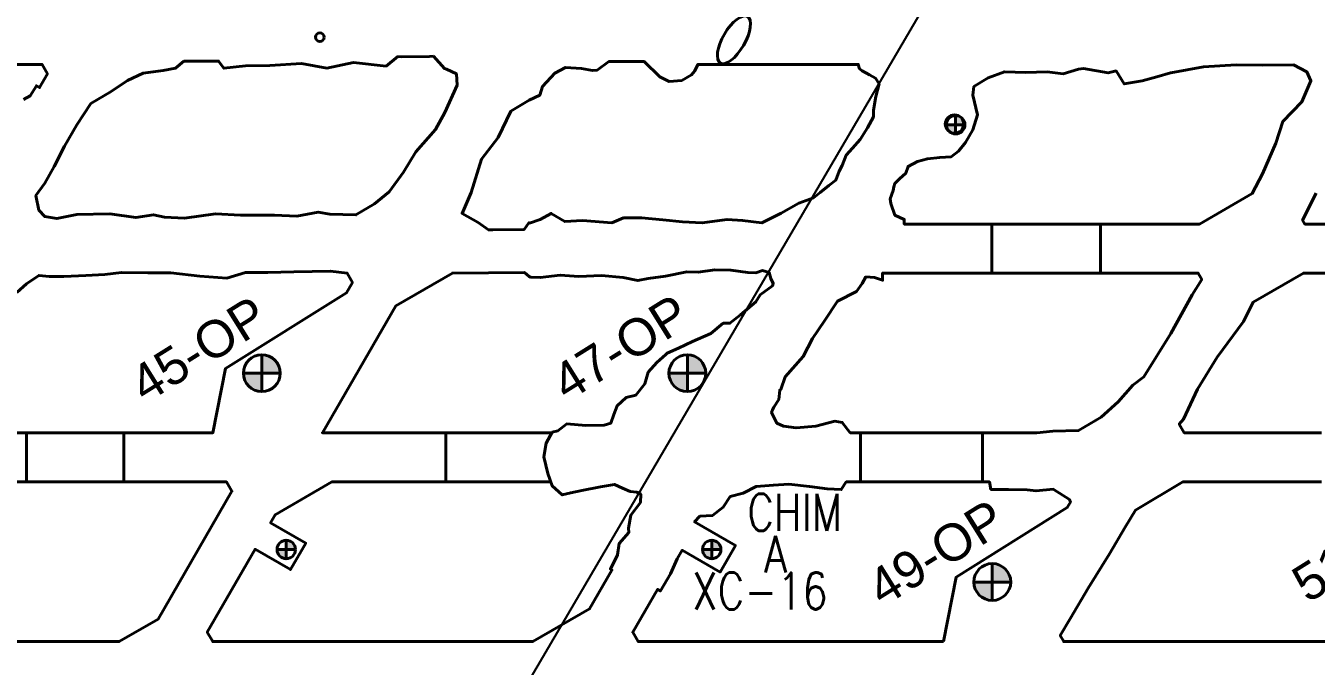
# Model space of a CAD drawing. Header units: millimetres. Extents: x -28 to 1943, y -5245 to 2752.
# Drawn here: x 1528 to 1633.1, y 169.7 to 221.9 of the extents above; entities that cross this region are included whole.
import ezdxf

# ---------------------------------------------------------------- set-up
doc = ezdxf.new("R2010")
doc.units = ezdxf.units.MM
doc.linetypes.add('DASHEDX2', pattern=[1.5, 1, -0.5])
doc.layers.add('167', color=10, linetype='Continuous')
doc.styles.add('1-1500', font='romans.shx', dxfattribs={"width": 0.8, "height": 3.75})
doc.styles.add('DG-T1-473 TO 560$0$Standard', font='arial.ttf')

msp = doc.modelspace()

# ---------------------------------------------------------------- hatches: boundary and pattern name
at = {"lineweight": 40}
h = msp.add_hatch(color=3, dxfattribs=at)
h.paths.add_polyline_path([(1604.481, 213.829, 0.4142136), (1603.731, 214.579), (1603.731, 213.829)])
h.paths.add_polyline_path([(1602.981, 213.829, 0.4142136), (1603.731, 213.079), (1603.731, 213.829)])
h = msp.add_hatch(color=3, dxfattribs=at)
h.paths.add_polyline_path([(1604.481, 213.829, 0.4142136), (1603.731, 214.579), (1603.731, 213.829)])
h.paths.add_polyline_path([(1602.981, 213.829, 0.4142136), (1603.731, 213.079), (1603.731, 213.829)])
at = {"linetype": 'Continuous', "lineweight": 40}
h = msp.add_hatch(color=7, dxfattribs=at)
h.paths.add_polyline_path([(1548.748, 193.601, 0.4142136), (1547.248, 195.101), (1547.248, 193.601)])
h.paths.add_polyline_path([(1547.248, 193.601), (1545.748, 193.601, 0.4142136), (1547.248, 192.101)])
at = {"lineweight": 40}
h = msp.add_hatch(color=256, dxfattribs=at)
h.paths.add_polyline_path([(1583.389, 193.601, 0.4142136), (1581.889, 195.101), (1581.889, 193.601)])
h.paths.add_polyline_path([(1581.889, 193.601), (1580.389, 193.601, 0.4142136), (1581.889, 192.101)])
h = msp.add_hatch(color=256, dxfattribs=at)
h.paths.add_polyline_path([(1583.389, 193.601, 0.4142136), (1581.889, 195.101), (1581.889, 193.601)])
h.paths.add_polyline_path([(1581.889, 193.601), (1580.389, 193.601, 0.4142136), (1581.889, 192.101)])
h = msp.add_hatch(color=256, dxfattribs=at)
h.paths.add_polyline_path([(1583.389, 193.601, 0.4142136), (1581.889, 195.101), (1581.889, 193.601)])
h.paths.add_polyline_path([(1581.889, 193.601), (1580.389, 193.601, 0.4142136), (1581.889, 192.101)])
h = msp.add_hatch(color=3, dxfattribs=at)
h.paths.add_polyline_path([(1549.988, 179.248, 0.4142136), (1549.238, 179.998), (1549.238, 179.248)])
h.paths.add_polyline_path([(1548.488, 179.248, 0.4142136), (1549.238, 178.498), (1549.238, 179.248)])
h = msp.add_hatch(color=3, dxfattribs=at)
h.paths.add_polyline_path([(1549.988, 179.248, 0.4142136), (1549.238, 179.998), (1549.238, 179.248)])
h.paths.add_polyline_path([(1548.488, 179.248, 0.4142136), (1549.238, 178.498), (1549.238, 179.248)])
h = msp.add_hatch(color=3, dxfattribs=at)
h.paths.add_polyline_path([(1584.629, 179.248, 0.4142136), (1583.879, 179.998), (1583.879, 179.248)])
h.paths.add_polyline_path([(1583.129, 179.248, 0.4142136), (1583.879, 178.498), (1583.879, 179.248)])
h = msp.add_hatch(color=3, dxfattribs=at)
h.paths.add_polyline_path([(1584.629, 179.248, 0.4142136), (1583.879, 179.998), (1583.879, 179.248)])
h.paths.add_polyline_path([(1583.129, 179.248, 0.4142136), (1583.879, 178.498), (1583.879, 179.248)])
h = msp.add_hatch(color=256, dxfattribs=at)
h.paths.add_polyline_path([(1608.215, 176.601, 0.4142136), (1606.715, 178.101), (1606.715, 176.601)])
h.paths.add_polyline_path([(1606.715, 176.601), (1605.215, 176.601, 0.4142136), (1606.715, 175.101)])
h = msp.add_hatch(color=256, dxfattribs=at)
h.paths.add_polyline_path([(1608.215, 176.601, 0.4142136), (1606.715, 178.101), (1606.715, 176.601)])
h.paths.add_polyline_path([(1606.715, 176.601), (1605.215, 176.601, 0.4142136), (1606.715, 175.101)])
h = msp.add_hatch(color=256, dxfattribs=at)
h.paths.add_polyline_path([(1608.215, 176.601, 0.4142136), (1606.715, 178.101), (1606.715, 176.601)])
h.paths.add_polyline_path([(1606.715, 176.601), (1605.215, 176.601, 0.4142136), (1606.715, 175.101)])

# ---------------------------------------------------------------- linework, layer by layer
at = {"color": 3, "lineweight": 40}
for p, q in [((1603.731, 213.079), (1603.731, 214.579)), ((1603.731, 213.079), (1603.731, 214.579)), ((1602.981, 213.829), (1604.481, 213.829)), ((1602.981, 213.829), (1604.481, 213.829)), ((1549.238, 178.498), (1549.238, 179.998)), ((1549.238, 178.498), (1549.238, 179.998)), ((1583.879, 178.498), (1583.879, 179.998)), ((1583.879, 178.498), (1583.879, 179.998)), ((1548.488, 179.248), (1549.988, 179.248)), ((1548.488, 179.248), (1549.988, 179.248)), ((1583.129, 179.248), (1584.629, 179.248)), ((1583.129, 179.248), (1584.629, 179.248))]:
    msp.add_line(p, q, dxfattribs=at)
at = {"lineweight": 40, "ltscale": 5}
for p, q in [((1606.18, 205.748), (1615.522, 205.748)), ((1606.18, 205.748), (1615.522, 205.748)), ((1606.18, 201.748), (1615.522, 201.748)), ((1606.18, 201.748), (1615.522, 201.748)), ((1528.082, 188.748), (1536.029, 188.748)), ((1528.082, 188.748), (1536.029, 188.748)), ((1562.229, 188.748), (1570.863, 188.748)), ((1562.229, 188.748), (1570.863, 188.748)), ((1595.978, 188.748), (1605.907, 188.748)), ((1595.978, 188.748), (1605.907, 188.748)), ((1528.082, 184.748), (1536.029, 184.748)), ((1528.082, 184.748), (1536.029, 184.748)), ((1562.229, 184.748), (1570.779, 184.748)), ((1562.229, 184.748), (1570.779, 184.748)), ((1595.978, 184.748), (1605.907, 184.748)), ((1595.978, 184.748), (1605.907, 184.748))]:
    msp.add_line(p, q, dxfattribs=at)
at = {"color": 7, "linetype": 'Continuous', "lineweight": 40}
for p, q in [((1547.248, 192.101), (1547.248, 195.101)), ((1547.248, 192.101), (1547.248, 195.101)), ((1545.748, 193.601), (1548.748, 193.601)), ((1545.748, 193.601), (1548.748, 193.601))]:
    msp.add_line(p, q, dxfattribs=at)
at = {"color": 7, "lineweight": 40}
for p, q in [((1581.889, 192.101), (1581.889, 195.101)), ((1581.889, 192.101), (1581.889, 195.101)), ((1581.889, 192.101), (1581.889, 195.101)), ((1581.889, 192.101), (1581.889, 195.101)), ((1580.389, 193.601), (1583.389, 193.601)), ((1580.389, 193.601), (1583.389, 193.601)), ((1580.389, 193.601), (1583.389, 193.601)), ((1580.389, 193.601), (1583.389, 193.601)), ((1606.715, 175.101), (1606.715, 178.101)), ((1606.715, 175.101), (1606.715, 178.101)), ((1605.215, 176.601), (1608.215, 176.601)), ((1605.215, 176.601), (1608.215, 176.601))]:
    msp.add_line(p, q, dxfattribs=at)
at = {"color": 252, "linetype": 'DASHEDX2', "lineweight": 15, "ltscale": 2}
msp.add_lwpolyline([(1733.274, 305.715, -0.0000028), (1749.742, 297.605), (1750.366, 298.769), (1751.6, 298.108), (1750.998, 296.986, -0.0000018), (1761.824, 291.654, -0.1479161), (1769.017, 284.934), (1770.182, 285.547), (1770.834, 284.309), (1769.669, 283.695, -0.2291375), (1769.563, 268.892, -0.0000007), (1767.884, 265.483), (1769.055, 264.906), (1768.437, 263.65), (1767.266, 264.227, -0.0000021), (1761.619, 252.762)], format="xyb", dxfattribs=at)
at = {"lineweight": 40}
for points in [[(1523.056, 218.748), (1529.362, 218.748), (1529.802, 217.985), (1529.154, 216.862), (1528.901, 217.009), (1528.398, 216.171), (1527.856, 215.895)], [(1523.056, 218.748), (1529.362, 218.748), (1529.802, 217.985), (1529.154, 216.862), (1528.901, 217.009), (1528.398, 216.171), (1527.856, 215.895)], [(1571.928, 205.945), (1570.806, 206.606), (1569.911, 206.127), (1569.035, 205.826), (1568.986, 205.849), (1568.61, 205.304), (1566.064, 205.285), (1565.716, 205.272), (1564.86, 205.868), (1563.55, 206.612), (1564.278, 208.314), (1565.135, 211.041), (1566.487, 212.8), (1567.526, 214.933), (1569.004, 215.836), (1569.87, 216.239), (1570.106, 216.951), (1571.113, 218.037), (1571.98, 218.496), (1573.267, 218.423), (1574.165, 218.24), (1574.56, 218.287), (1575.496, 218.978), (1575.839, 218.987), (1578.08, 218.983), (1578.386, 218.976), (1579.652, 217.741), (1580.401, 217.345), (1581.454, 217.436), (1582.216, 217.889), (1582.512, 218.229), (1582.754, 218.748), (1595.808, 218.748), (1595.908, 218.385), (1596.114, 218.211), (1596.727, 217.892), (1597.217, 217.622), (1597.505, 217.152), (1597.236, 216.126), (1597.041, 215.017), (1597.036, 214.466), (1596.544, 213.588), (1595.951, 212.642), (1595.339, 211.912), (1594.829, 211.351), (1594.487, 210.518), (1594.241, 210.064), (1593.978, 209.322), (1593.414, 208.894), (1592.703, 208.301), (1592.15, 207.888), (1590.966, 207.454), (1589.537, 206.638), (1587.966, 205.838), (1586.389, 206.038), (1585.136, 206.124), (1583.107, 205.846), (1581.491, 205.935), (1579.888, 206.092), (1578.16, 206.263), (1576.684, 206.246), (1575.755, 205.845), (1573.342, 206.038), (1571.929, 205.944), (1571.927, 205.945)], [(1571.928, 205.945), (1570.806, 206.606), (1569.911, 206.127), (1569.035, 205.826), (1568.986, 205.849), (1568.61, 205.304), (1566.064, 205.285), (1565.716, 205.272), (1564.86, 205.868), (1563.55, 206.612), (1564.278, 208.314), (1565.135, 211.041), (1566.487, 212.8), (1567.526, 214.933), (1569.004, 215.836), (1569.87, 216.239), (1570.106, 216.951), (1571.113, 218.037), (1571.98, 218.496), (1573.267, 218.423), (1574.165, 218.24), (1574.56, 218.287), (1575.496, 218.978), (1575.839, 218.987), (1578.08, 218.983), (1578.386, 218.976), (1579.652, 217.741), (1580.401, 217.345), (1581.454, 217.436), (1582.216, 217.889), (1582.512, 218.229), (1582.754, 218.748), (1595.808, 218.748), (1595.908, 218.385), (1596.114, 218.211), (1596.727, 217.892), (1597.217, 217.622), (1597.505, 217.152), (1597.236, 216.126), (1597.041, 215.017), (1597.036, 214.466), (1596.544, 213.588), (1595.951, 212.642), (1595.339, 211.912), (1594.829, 211.351), (1594.487, 210.518), (1594.241, 210.064), (1593.978, 209.322), (1593.414, 208.894), (1592.703, 208.301), (1592.15, 207.888), (1590.966, 207.454), (1589.537, 206.638), (1587.966, 205.838), (1586.389, 206.038), (1585.136, 206.124), (1583.107, 205.846), (1581.491, 205.935), (1579.888, 206.092), (1578.16, 206.263), (1576.684, 206.246), (1575.755, 205.845), (1573.342, 206.038), (1571.929, 205.944), (1571.927, 205.945)], [(1602.741, 171.748), (1602.741, 171.748), (1602.741, 171.748), (1603.761, 176.996), (1612.821, 182.658), (1613.079, 183.105), (1612.999, 183.309), (1611.657, 184.154), (1610.274, 184.015), (1609.566, 184.097), (1608.03, 184.146), (1606.599, 184.134), (1606.48, 184.748), (1605.907, 184.748), (1605.907, 188.748), (1610.348, 188.748), (1611.649, 188.882), (1613.731, 188.924), (1615.584, 190.017), (1616.952, 191.275), (1618.167, 192.623), (1619.053, 193.31), (1621.245, 196.837), (1622.98, 199.99), (1623.766, 201.235), (1623.47, 201.748), (1615.522, 201.748), (1615.522, 205.748), (1623.579, 205.748), (1627.875, 208.228), (1628.711, 209.825), (1629.799, 212.33), (1630.367, 214.099), (1631.909, 215.699), (1632.657, 217.403), (1632.316, 218.142), (1631.242, 218.701), (1628.743, 218.694), (1626.572, 218.704), (1623.903, 218.539), (1621.238, 218.07), (1621.234, 218.069), (1620.101, 217.726), (1618.909, 217.407), (1617.461, 217.151), (1616.786, 218.209), (1616.15, 218.045), (1614.126, 218.401), (1613.719, 218.353), (1612.491, 217.98), (1611.18, 218.129), (1609.448, 218.095), (1607.698, 218.149), (1606.377, 217.656), (1605.225, 216.938), (1605.133, 216.23), (1605.517, 214.639), (1605.137, 213.429), (1604.54, 212.373), (1603.958, 211.679), (1603.359, 211.221), (1602.441, 211.172), (1601.432, 211.064), (1600.634, 210.846), (1599.862, 210.436), (1599.679, 209.892), (1599.157, 209.436), (1598.77, 209.043), (1598.698, 208.762), (1598.656, 208.464), (1598.401, 207.804), (1598.449, 207.431), (1598.789, 206.479), (1599.549, 206.12), (1599.549, 205.748), (1606.68, 205.748), (1606.68, 201.748), (1597.789, 201.748), (1597.789, 201.173), (1597.113, 201.394), (1596.425, 201.442), (1596.118, 200.895), (1595.65, 200.262), (1594.107, 199.454), (1593.053, 197.862), (1592.074, 196.419), (1591.331, 194.95), (1589.859, 193.298), (1589.493, 192.275), (1589.409, 192.229), (1589.337, 191.462), (1588.938, 190.838), (1588.814, 190.625), (1588.745, 190.402), (1589.178, 189.525), (1589.719, 189.285), (1590.752, 189.159), (1592.336, 189.295), (1593.886, 189.69), (1594.506, 189.594), (1595.156, 188.748), (1595.978, 188.748), (1595.978, 184.748), (1594.831, 184.748), (1594.413, 184.132), (1593.27, 184.187), (1591.833, 184.382), (1590.141, 184.563), (1588.893, 184.494), (1587.482, 184.378), (1586.438, 183.841), (1585.383, 183.557), (1584.81, 182.686), (1583.937, 182.007), (1582.912, 181.95), (1582.483, 181.497), (1585.808, 179.578), (1584.558, 177.413), (1581.472, 179.194), (1581.058, 178.484), (1580.512, 177.257), (1579.694, 175.873), (1579.466, 176.005), (1577.449, 172.511), (1577.889, 171.748), (1602.741, 171.748)], [(1602.741, 171.748), (1602.741, 171.748), (1602.741, 171.748), (1603.761, 176.996), (1612.821, 182.658), (1613.079, 183.105), (1612.999, 183.309), (1611.657, 184.154), (1610.274, 184.015), (1609.566, 184.097), (1608.03, 184.146), (1606.599, 184.134), (1606.48, 184.748), (1605.907, 184.748), (1605.907, 188.748), (1610.348, 188.748), (1611.649, 188.882), (1613.731, 188.924), (1615.584, 190.017), (1616.952, 191.275), (1618.167, 192.623), (1619.053, 193.31), (1621.245, 196.837), (1622.98, 199.99), (1623.766, 201.235), (1623.47, 201.748), (1615.522, 201.748), (1615.522, 205.748), (1623.579, 205.748), (1627.875, 208.228), (1628.711, 209.825), (1629.799, 212.33), (1630.367, 214.099), (1631.909, 215.699), (1632.657, 217.403), (1632.316, 218.142), (1631.242, 218.701), (1628.743, 218.694), (1626.572, 218.704), (1623.903, 218.539), (1621.238, 218.07), (1621.234, 218.069), (1620.101, 217.726), (1618.909, 217.407), (1617.461, 217.151), (1616.786, 218.209), (1616.15, 218.045), (1614.126, 218.401), (1613.719, 218.353), (1612.491, 217.98), (1611.18, 218.129), (1609.448, 218.095), (1607.698, 218.149), (1606.377, 217.656), (1605.225, 216.938), (1605.133, 216.23), (1605.517, 214.639), (1605.137, 213.429), (1604.54, 212.373), (1603.958, 211.679), (1603.359, 211.221), (1602.441, 211.172), (1601.432, 211.064), (1600.634, 210.846), (1599.862, 210.436), (1599.679, 209.892), (1599.157, 209.436), (1598.77, 209.043), (1598.698, 208.762), (1598.656, 208.464), (1598.401, 207.804), (1598.449, 207.431), (1598.789, 206.479), (1599.549, 206.12), (1599.549, 205.748), (1606.68, 205.748), (1606.68, 201.748), (1597.789, 201.748), (1597.789, 201.173), (1597.113, 201.394), (1596.425, 201.442), (1596.118, 200.895), (1595.65, 200.262), (1594.107, 199.454), (1593.053, 197.862), (1592.074, 196.419), (1591.331, 194.95), (1589.859, 193.298), (1589.493, 192.275), (1589.409, 192.229), (1589.337, 191.462), (1588.938, 190.838), (1588.814, 190.625), (1588.745, 190.402), (1589.178, 189.525), (1589.719, 189.285), (1590.752, 189.159), (1592.336, 189.295), (1593.886, 189.69), (1594.506, 189.594), (1595.156, 188.748), (1595.978, 188.748), (1595.978, 184.748), (1594.831, 184.748), (1594.413, 184.132), (1593.27, 184.187), (1591.833, 184.382), (1590.141, 184.563), (1588.893, 184.494), (1587.482, 184.378), (1586.438, 183.841), (1585.383, 183.557), (1584.81, 182.686), (1583.937, 182.007), (1582.912, 181.95), (1582.483, 181.497), (1585.808, 179.578), (1584.558, 177.413), (1581.472, 179.194), (1581.058, 178.484), (1580.512, 177.257), (1579.694, 175.873), (1579.466, 176.005), (1577.449, 172.511), (1577.889, 171.748), (1602.741, 171.748)], [(1641.322, 205.748), (1632.16, 205.748), (1631.972, 206.075), (1633.082, 208.262)], [(1641.322, 205.748), (1632.16, 205.748), (1631.972, 206.075), (1633.082, 208.262)], [(1525.012, 171.748), (1535.626, 171.748), (1538.809, 173.586), (1544.813, 183.985), (1544.373, 184.748), (1536.029, 184.748), (1536.029, 188.748), (1543.274, 188.748), (1544.294, 193.996), (1554.148, 200.154), (1554.628, 200.985), (1554.188, 201.748), (1552.841, 201.917), (1549.868, 201.867), (1547.74, 201.796), (1545.922, 201.796), (1544.396, 201.35), (1542.205, 201.499), (1539.854, 201.767), (1537.976, 201.767), (1535.817, 201.802), (1534.483, 201.645), (1532.921, 201.554), (1531.143, 201.473), (1529.954, 201.473), (1529.103, 201.564), (1528.084, 200.888), (1527.295, 200.176)], [(1525.012, 171.748), (1535.626, 171.748), (1538.809, 173.586), (1544.813, 183.985), (1544.373, 184.748), (1536.029, 184.748), (1536.029, 188.748), (1543.274, 188.748), (1544.294, 193.996), (1554.148, 200.154), (1554.628, 200.985), (1554.188, 201.748), (1552.841, 201.917), (1549.868, 201.867), (1547.74, 201.796), (1545.922, 201.796), (1544.396, 201.35), (1542.205, 201.499), (1539.854, 201.767), (1537.976, 201.767), (1535.817, 201.802), (1534.483, 201.645), (1532.921, 201.554), (1531.143, 201.473), (1529.954, 201.473), (1529.103, 201.564), (1528.084, 200.888), (1527.295, 200.176)], [(1633.507, 188.748), (1622.345, 188.748), (1621.937, 189.456), (1621.938, 189.458), (1622.278, 189.871), (1623.42, 192.289), (1625.034, 194.895), (1627.166, 197.809), (1627.962, 199.387), (1632.051, 201.748), (1641.322, 201.748)], [(1633.507, 188.748), (1622.345, 188.748), (1621.937, 189.456), (1621.938, 189.458), (1622.278, 189.871), (1623.42, 192.289), (1625.034, 194.895), (1627.166, 197.809), (1627.962, 199.387), (1632.051, 201.748), (1641.322, 201.748)], [(1518.422, 188.748), (1528.082, 188.748), (1528.082, 184.748), (1518.313, 184.748)], [(1518.422, 188.748), (1528.082, 188.748), (1528.082, 184.748), (1518.313, 184.748)], [(1637.382, 171.748), (1612.53, 171.748), (1612.53, 171.748), (1612.53, 171.748), (1612.246, 172.24), (1613.076, 173.648), (1614.531, 176.098), (1616.261, 178.897), (1617.533, 181.06), (1618.36, 182.449), (1622.236, 184.748), (1633.507, 184.748)], [(1637.382, 171.748), (1612.53, 171.748), (1612.53, 171.748), (1612.53, 171.748), (1612.246, 172.24), (1613.076, 173.648), (1614.531, 176.098), (1616.261, 178.897), (1617.533, 181.06), (1618.36, 182.449), (1622.236, 184.748), (1633.507, 184.748)]]:
    msp.add_lwpolyline(points, dxfattribs=at)
for points in [[(1561.216, 219.401), (1562.118, 218.401), (1562.294, 218.355), (1563.097, 217.974), (1563.149, 217.066), (1562.152, 214.83), (1561.399, 213.454), (1559.786, 211.629), (1558.787, 209.972), (1557.62, 208.369), (1556.416, 207.403), (1554.916, 206.49), (1552.782, 206.563), (1551.831, 206.713), (1550.111, 206.384), (1548.27, 206.461), (1545.511, 206.474), (1543.472, 206.587), (1540.966, 206.212), (1539.333, 206.309), (1538.438, 206.505), (1536.981, 206.266), (1534.872, 206.575), (1532.196, 206.526), (1530.572, 206.195), (1529.585, 206.36), (1529.097, 206.884), (1528.86, 208.07), (1529.592, 209.064), (1530.347, 210.443), (1531.173, 212.084), (1532.18, 213.831), (1533.325, 215.551), (1534.972, 216.543), (1536.304, 217.422), (1537.58, 218.017), (1539.223, 218.234), (1540.231, 218.426), (1540.904, 218.999), (1541.181, 218.999), (1543.433, 219.005), (1543.729, 219.018), (1544.158, 218.424), (1545.928, 218.627), (1547.893, 218.657), (1550.471, 218.818), (1552.542, 218.442), (1554.7, 218.889), (1557.361, 218.604), (1558.322, 219.378), (1558.656, 219.37), (1560.896, 219.394)], [(1561.216, 219.401), (1562.118, 218.401), (1562.294, 218.355), (1563.097, 217.974), (1563.149, 217.066), (1562.152, 214.83), (1561.399, 213.454), (1559.786, 211.629), (1558.787, 209.972), (1557.62, 208.369), (1556.416, 207.403), (1554.916, 206.49), (1552.782, 206.563), (1551.831, 206.713), (1550.111, 206.384), (1548.27, 206.461), (1545.511, 206.474), (1543.472, 206.587), (1540.966, 206.212), (1539.333, 206.309), (1538.438, 206.505), (1536.981, 206.266), (1534.872, 206.575), (1532.196, 206.526), (1530.572, 206.195), (1529.585, 206.36), (1529.097, 206.884), (1528.86, 208.07), (1529.592, 209.064), (1530.347, 210.443), (1531.173, 212.084), (1532.18, 213.831), (1533.325, 215.551), (1534.972, 216.543), (1536.304, 217.422), (1537.58, 218.017), (1539.223, 218.234), (1540.231, 218.426), (1540.904, 218.999), (1541.181, 218.999), (1543.433, 219.005), (1543.729, 219.018), (1544.158, 218.424), (1545.928, 218.627), (1547.893, 218.657), (1550.471, 218.818), (1552.542, 218.442), (1554.7, 218.889), (1557.361, 218.604), (1558.322, 219.378), (1558.656, 219.37), (1560.896, 219.394)], [(1562.229, 184.748), (1552.954, 184.748), (1548.332, 182.08), (1547.957, 181.431), (1550.822, 179.777), (1549.572, 177.612), (1546.707, 179.266), (1542.808, 172.511), (1543.248, 171.748), (1569.308, 171.748), (1573.93, 174.416), (1575.755, 177.578), (1575.633, 177.649), (1576.198, 178.822), (1576.353, 179.745), (1577.135, 180.645), (1577.1, 180.996), (1577.298, 182.054), (1578.068, 183.064), (1578.091, 183.744), (1577.787, 183.907), (1577.236, 183.976), (1576.608, 184.255), (1575.952, 184.553), (1574.813, 184.358), (1573.302, 184.059), (1572.396, 183.867), (1571.712, 183.69), (1570.888, 184.435), (1570.543, 185.43), (1570.21, 186.801), (1570.386, 187.912), (1570.892, 188.8), (1571.334, 188.917), (1572.079, 189.473), (1573.639, 189.352), (1575.127, 189.366), (1575.664, 189.535), (1575.913, 190.231), (1576.173, 190.952), (1576.912, 191.631), (1577.698, 191.814), (1578.436, 192.742), (1578.701, 193.684), (1579.399, 194.472), (1580.131, 195.121), (1580.247, 195.227), (1581.182, 195.643), (1582.314, 196.178), (1583.799, 196.844), (1584.808, 197.674), (1585.354, 197.674), (1586.224, 198.35), (1587.458, 199.423), (1587.813, 199.979), (1588.811, 200.719), (1588.884, 200.893), (1588.699, 201.317), (1588.548, 201.796), (1588.009, 201.958), (1587.467, 201.769), (1586.817, 201.799), (1585.428, 202.004), (1584.127, 202.021), (1582.78, 201.822), (1581.853, 201.86), (1580.121, 201.511), (1578.699, 201.307), (1577.868, 201.146), (1576.677, 201.393), (1574.897, 201.555), (1573.057, 201.47), (1571.54, 201.596), (1569.921, 201.389), (1569.114, 201.43), (1569.014, 201.465), (1568.62, 201.803), (1562.769, 201.748), (1558.147, 199.08), (1552.182, 188.748), (1562.229, 188.748)], [(1562.229, 184.748), (1552.954, 184.748), (1548.332, 182.08), (1547.957, 181.431), (1550.822, 179.777), (1549.572, 177.612), (1546.707, 179.266), (1542.808, 172.511), (1543.248, 171.748), (1569.308, 171.748), (1573.93, 174.416), (1575.755, 177.578), (1575.633, 177.649), (1576.198, 178.822), (1576.353, 179.745), (1577.135, 180.645), (1577.1, 180.996), (1577.298, 182.054), (1578.068, 183.064), (1578.091, 183.744), (1577.787, 183.907), (1577.236, 183.976), (1576.608, 184.255), (1575.952, 184.553), (1574.813, 184.358), (1573.302, 184.059), (1572.396, 183.867), (1571.712, 183.69), (1570.888, 184.435), (1570.543, 185.43), (1570.21, 186.801), (1570.386, 187.912), (1570.892, 188.8), (1571.334, 188.917), (1572.079, 189.473), (1573.639, 189.352), (1575.127, 189.366), (1575.664, 189.535), (1575.913, 190.231), (1576.173, 190.952), (1576.912, 191.631), (1577.698, 191.814), (1578.436, 192.742), (1578.701, 193.684), (1579.399, 194.472), (1580.131, 195.121), (1580.247, 195.227), (1581.182, 195.643), (1582.314, 196.178), (1583.799, 196.844), (1584.808, 197.674), (1585.354, 197.674), (1586.224, 198.35), (1587.458, 199.423), (1587.813, 199.979), (1588.811, 200.719), (1588.884, 200.893), (1588.699, 201.317), (1588.548, 201.796), (1588.009, 201.958), (1587.467, 201.769), (1586.817, 201.799), (1585.428, 202.004), (1584.127, 202.021), (1582.78, 201.822), (1581.853, 201.86), (1580.121, 201.511), (1578.699, 201.307), (1577.868, 201.146), (1576.677, 201.393), (1574.897, 201.555), (1573.057, 201.47), (1571.54, 201.596), (1569.921, 201.389), (1569.114, 201.43), (1569.014, 201.465), (1568.62, 201.803), (1562.769, 201.748), (1558.147, 199.08), (1552.182, 188.748), (1562.229, 188.748)]]:
    msp.add_lwpolyline(points, close=True, dxfattribs=at)
for centre, radius in [((1551.98, 220.956), 0.35), ((1603.637, 213.886), 0.75), ((1547.248, 193.601), 1.5), ((1581.889, 193.601), 1.5), ((1606.715, 176.601), 1.5), ((1606.715, 176.601), 1.5)]:
    msp.add_circle(centre, radius, dxfattribs=at)
at = {"color": 3, "lineweight": 40}
for centre in [(1603.731, 213.829), (1549.238, 179.248), (1583.879, 179.248)]:
    msp.add_circle(centre, 0.75, dxfattribs=at)
at = {"lineweight": 40}
msp.add_ellipse((1585.685, 220.748), major_axis=(1.102, 1.892), ratio=0.4131283, dxfattribs=at)
at = {"layer": '167'}
msp.add_lwpolyline([(793.984, -747.719), (1288.758, -747.718), (1347.109, -646.658), (1351.609, -644.06), (1383.259, -644.06), (1805.194, 86.748), (1770.861, 87.511), (1838.66, 204.944), (1646.978, 301.627), (1521.565, 87.697), (1424.451, 87.511), (1164.8, -363.75), (913.868, -363.748), (890.119, -410.232), (793.984, -747.719)], close=True, dxfattribs=at)

# ---------------------------------------------------------------- texts
at = {"linetype": 'Continuous', "style": 'DG-T1-473 TO 560$0$Standard'}
for s, p in [('45-OP', (1537.759, 191.075)), ('47-OP', (1572.103, 191.224)), ('49-OP', (1597.787, 174.512)), ('51-OP', (1632.381, 174.832))]:
    msp.add_text(s, height=3, rotation=32, dxfattribs=at).set_placement(p)
at = {"style": '1-1500', "width": 0.8}
for s, p in [('CHIM', (1586.77, 180.781)), ('A', (1588.15, 177.363)), ('XC-16', (1582.309, 174.376))]:
    msp.add_text(s, height=3, dxfattribs=at).set_placement(p)

doc.saveas('drawing.dxf')
